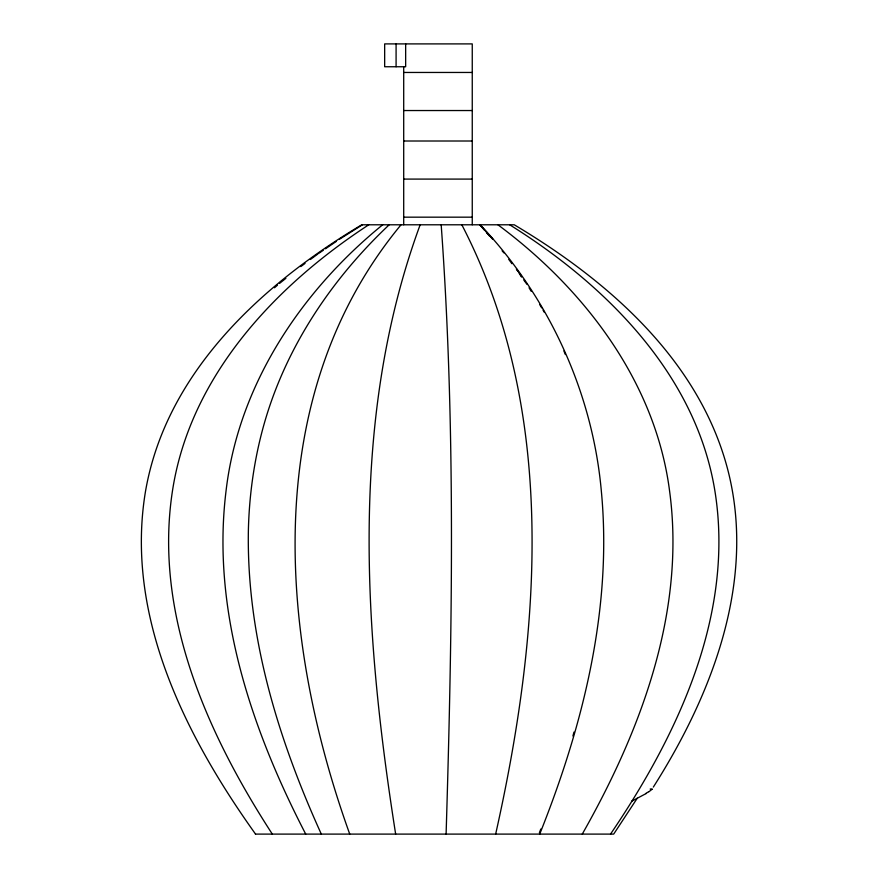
<?xml version="1.0" encoding="UTF-8"?>
<svg xmlns="http://www.w3.org/2000/svg" width="878" height="878" viewBox="0 0 878 878"><rect width="100%" height="100%" fill="white"/><g stroke="black" fill="none" stroke-linecap="round" stroke-linejoin="round"><path stroke-width="1.32" d="M446.101 834.1C452.258 631.084 455.847 427.542 441.184 224.79M495.653 834.1C540.343 634.618 558.946 412.397 461.828 224.79M572.917 736.027L573.971 732.087M420.156 224.79C348.522 419.464 364.041 633.005 395.649 834.1M539.388 832.827L540.815 829.019M539.718 834.1C582.992 725.843 612.46 608.673 601.364 491.362C592.562 392.071 548.64 297.049 480.189 224.79M582.268 834.1C640.808 730.902 685.784 611.856 669.629 491.362C655.69 382.117 584.419 288.95 497.925 224.79M653.32 787.094C711.784 695.124 755.673 582.366 728.477 472.474C700.787 361.462 608.915 281.136 514.245 224.79L361.758 224.79C262.313 284.088 166.085 372.074 145.496 491.362C124.731 615.61 185.357 735.83 255.542 834.1M637.263 798.212L613.7 834.1L255.454 834.1M610.528 834.1C677.992 734.59 734.579 614.6 714.966 491.362C696.221 374.599 606.116 285.065 509.701 224.79M401.037 224.79C259.01 396.472 278.82 636.945 349.74 834.1M389.184 224.79C333.135 277.657 288.423 343.463 266.001 417.577A293.197 191.645 -90 0 0 248.386 530.038C246.378 635.661 278.052 738.771 321.304 834.1M651.663 789.596L648.765 791.868M274.496 287.764L277.47 285.163M382.687 224.79C301.077 291.09 238.179 385.299 225.997 491.362C211.378 610.792 251.492 729.311 305.72 834.1M279.511 283.44L285.877 278.337M300.759 266.594L305.05 263.433M310.406 259.482L317.902 253.951M368.771 224.79C274.869 285.976 189.747 376.629 172.395 491.362C153.705 613.821 207.12 733.602 272.312 834.1M318.988 253.204L323.313 250.263M325.475 248.792L336.285 241.428M339.534 239.222L362.416 224.79M646.34 793.438L631.622 801.252M403.704 72.457L472.254 72.457M403.704 110.54L472.254 110.54M403.704 141.007L472.254 141.007M403.704 179.09L472.254 179.09M403.704 217.173L472.254 217.173M486.357 231.968L492.81 239.222L479.86 224.79L484.316 229.992M486.983 233.12L489.661 236.248M502.128 250.823L503.917 252.908M508.757 259.361L511.907 263.696M523.76 279.961L526.921 284.296M521.653 276.592L516.396 268.975L517.855 271.258M519.326 273.541L521.521 276.965M529.061 287.797L531.201 291.298M539.641 304.457L541.682 307.871M543.043 310.143L544.404 312.414M563.906 350.959L565.377 354.558M472.254 224.79L472.254 43.9L384.663 43.9L384.663 66.75L405.658 66.75L405.658 43.9M403.704 66.75L403.704 224.79M396.088 43.9L396.088 66.75M650.17 789.048A9.691 1.449 -20.2 0 1 652.376 789.344M648.129 792.022A22.126 3.907 -25 0 1 645.747 793.525"/></g></svg>
